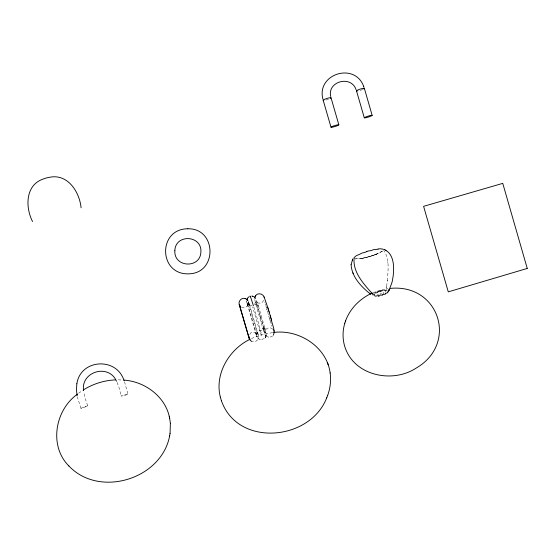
<?xml version="1.0" encoding="UTF-8"?>
<svg xmlns="http://www.w3.org/2000/svg" width="555" height="555" viewBox="0 0 555 555"><rect width="100%" height="100%" fill="white"/><g stroke="black" fill="none" stroke-linecap="round" stroke-linejoin="round"><path stroke-width="0.42" stroke-dasharray="2.77 2.08" d="M258.533 337.038L258.47 336.24M385.898 290.973L387.48 280.074M387.418 280.712C387.869 270.923 389.853 259.809 384.254 251.089M263.791 300.331L262.355 302.218L260.357 303.134L258.061 303.023L256.028 301.76L254.37 304.563M385.725 291.285L385.156 292.041M257.68 339.82L255.501 341.561L252.372 341.693M249.826 334.401C252.671 327.984 260.586 338.127 257.367 333.298L257.485 333.645L257.222 332.868M379.897 294.157L379.932 294.101A2.948 2.22 -19.7 0 1 380.043 293.949A1.179 0.86 -22 0 1 380.237 293.768L381.34 293.838M272.713 335.928L269.917 337.232L267.108 336.663M383.082 292.769L383.942 292.575M78.602 393.259L82.626 390.401M382.333 251.172L376.734 254.037M375.312 293.477L381.001 291.028L386.897 290.563A2.9 2.005 -5.4 0 1 387.355 290.674M382.298 251.165L378.579 253.24M264.353 338.606L260.989 339.604M373.515 293.463L379.509 290.938L385.108 290.355A2.844 1.644 -22.2 0 1 385.565 290.515M377.435 294.573L377.899 294.518M377.136 292.409L380.119 291.271M251.443 338.536L261.037 334.832L273.067 332.521M375.541 292.36L381.958 290.418M378.337 253.357L377.462 253.739M375.478 254.537L378.031 253.489M377.92 253.538L377.56 253.697M376.963 253.947L376.255 254.232L376.581 254.1M372.953 292.707L381.25 289.883L387.973 288.628M376.352 254.19L374.153 255.023M375.395 254.565L373.383 255.293M374.07 255.057L372.78 255.501M373.3 255.328L371.989 255.765M372.689 255.536L371.364 255.966M371.899 255.793L369.831 256.438M371.274 255.994L369.193 256.625M369.741 256.466L368.464 256.833M369.013 256.674L367.015 257.222M380.14 291.264L383.63 290.543M368.374 256.854L365.488 257.603M366.924 257.249L364.087 257.929M365.398 257.624L363.4 258.075M363.997 257.943L362.727 258.214M363.317 258.089L361.423 258.457M362.644 258.228L355.228 258.907M361.347 258.47L355.304 258.914M251.935 305.541L249.167 304.986M118.257 379.835L122.447 380.002M268.01 337.045L268.523 337.169M373.21 295.76L372.8 295.551M378.024 294.559L378.503 294.795M241.508 307.234L243.354 307.796L245.532 307.484L247.96 305.354L248.453 302.322L248.834 304.084M87.69 405.816L81.363 408.078A5.155 0.472 -20.7 0 0 81.009 408.438L87.35 406.17A5.162 0.472 -20.7 0 0 87.69 405.816L84.859 397.373L83.736 392.031M249.188 304.993L247.128 302.697L247.877 304.744M272.776 329.143L270.292 327.79L267.26 328.22L265.255 330.163L264.756 333.055L263.618 328.137M257.374 337.398L257.014 336.739M263.091 329.219L264.985 334.381M248.21 301.192L249.396 304.411M256.028 334.075L256.889 336.462M117.098 382.388L118.978 387.39L121.156 396.069M256.833 336.344L257.069 336.864M256.563 300.526L258.075 304.952M124.514 381.736L127.976 394.272M80.995 408.418L77.395 397.137M271.992 326.271L271.589 325.077M247.301 304.223L255.994 333.985M256.16 334.478L256.285 334.838M249.126 303.599L249.244 303.953M249.445 304.57L257.763 333.035M255.883 333.645L256.146 334.429M247.752 304.39L256.188 333.125M257.34 333.215L248.959 304.605M256.812 304.945L256.618 304.362C254.377 299.499 256.354 299.194 257 304.286L257.145 304.861M249.278 304.064L249.556 304.903M263.923 328.012L265.595 332.702L263.674 330.648L260.926 330.093L258.873 330.808L257.499 332.133L256.743 333.937L256.743 335.567L256.327 333.687M255.883 304.619L262.772 328.248M256.715 304.653L257.014 305.562M262.89 328.622L263.188 329.51M271.159 323.766L270.236 320.88M257.985 304.674L258.29 305.611M258.436 306.062L264.742 327.707M264.013 328.289L256.923 305.285M262.688 327.991L262.98 328.9M258.207 305.354L258.512 306.304M269.994 320.11L270.285 321.04M270.042 320.249L269.529 318.591M269.557 318.695L268.627 315.608M268.398 314.824L267.94 313.256M260.344 316.343L257.236 305.201M260.489 316.94L263.694 328.428M267.711 312.472L267.288 311.001M266.837 309.392L267.073 310.252M266.629 308.642L266.865 309.51M266.227 307.179L266.462 308.06M266.275 307.352L265.873 305.867M265.685 305.16L265.332 303.807M265.006 328.72L266.206 334.575M264.673 327.429L264.922 328.38M257.076 304.577L257.305 305.472M254.724 299.499L255.8 304.306M264.846 328.088L265.089 329.025M255.723 304.008L255.952 304.903M256.313 333.611L256.098 332.778L256.424 334.061M257.673 332.688L258.491 336.392M249.049 304.952L248.744 303.724L248.931 304.501M246.788 301.934L247.391 304.577M247.19 303.786L247.287 304.147M257.798 333.173L257.999 333.985M264.874 301.969L265.019 302.551M246.684 300.942L246.746 301.642M246.725 301.497L246.808 302.073M387.792 262.029L387.855 262.695M381.542 293.886A2.47 1.665 -18.6 0 1 381.354 293.824M328.525 99.213A4.107 0.617 -17.3 0 1 325.216 100.177M362.706 89.494A4.121 0.617 -17.6 0 1 360.056 90.423M358.239 90.881A4.121 0.617 -17.6 0 1 358.01 90.923M253.822 307.13A20.514 0.569 73.7 0 1 261.578 335.504A20.514 0.569 73.7 0 1 252.678 306.866M386.662 286.706L386.509 287.67L386.668 286.651M127.712 394.57L121.261 396.145A5.078 0.562 -14.2 0 1 121.448 395.791L127.948 394.244A5.085 0.562 -14.3 0 1 127.712 394.57M265.554 332.563L265.332 332.174L265.554 332.563"/><path stroke-width="0.83" d="M170.371 423.257L170.066 433.365M351.093 264.638C351.801 277.042 361.506 287.122 370.83 294.31M249.008 336.649L249.015 337.572L239.42 304.841L239.698 305.666M344.842 323.093C342.213 331.619 342.456 341.048 345.765 349.352C356.261 376.248 393.051 383.193 416 368.194C458.548 343.705 439.047 283.508 390.262 288.392M351.093 264.61L352.626 259.428L352.314 260.011M354.021 259.469C353.417 273.192 364.087 284.361 372.578 293.97M266.192 335.158L265.602 337.128M254.683 298.07L255.272 296.19M245.206 298.514C241.467 297.182 237.866 301.407 239.33 304.952M76.861 383.776C80.44 359.064 116.571 356.692 124.049 380.584M76.874 383.706L76.417 389.36L77.131 395.93M68.709 465.791C99.088 498.362 161.581 479.312 169.657 435.8M169.643 435.89L170.073 433.282M258.443 337.981L258.151 338.952M246.774 299.936L247.544 298.111L248.917 296.793M345.529 321.005C350.038 308.476 360.195 298.396 372.266 293.019M327.686 395.361C330.267 388.216 331.196 380.439 330.135 372.898M344.815 323.176L345.564 320.908M77.485 394.14C55.049 409.992 48.729 445.887 68.848 465.943M388.042 291.646L387.452 292.839L385.704 293.262A2.671 2.081 7.1 0 0 385.628 293.428L385.447 293.782M387.945 291.923L388 291.77M247.613 300.193L247.072 298.972M383.443 250.014L382.978 249.139L380.39 248.772A7.798 7.721 84.1 0 0 379.01 248.89L378.087 249.084M221.369 400.634C237.637 447.552 310.085 441.003 326.735 397.782M326.708 397.852L327.707 395.299M246.892 299.464L245.178 298.5M388.451 291.077L388.972 289.974M388.549 290.869L389.069 289.786C387.64 293.553 392.919 281.121 392.531 279.692C393.315 275.87 393.689 271.957 393.613 268.051C393.544 261.384 391.823 253.545 385.434 250.138L385.954 250.444L384.233 249.549L384.594 249.708M352.376 259.9L353.091 258.672M255.501 295.808C257.61 292.395 263.098 293.512 264.194 297.196M382.894 294.365L382.631 294.885A3.059 2.386 -9.1 0 1 382.534 295.038L382.513 295.087A0.985 0.784 -4.5 0 1 382.353 295.267L381.021 295.052A3.011 2.546 -9.2 0 0 380.841 294.969A1.2 0.992 -6.7 0 0 380.57 294.899L379.675 295.614A2.511 1.949 -11.6 0 1 379.537 295.787A1.068 0.846 -8.6 0 1 379.384 295.947L378.801 296.03M273.372 335.144C275.668 330.204 272.082 324.779 271.388 319.805M265.366 337.509L265.623 337.093M255.245 296.224L255.529 295.773M382.985 294.247L383.401 294.025M83.215 390.04C92.845 383.914 104.09 380.369 115.489 379.884M250.25 339.14C229.215 349.234 214.369 373.855 220.377 397.234M366.834 251.533L365.974 251.935A9.31 9.234 80.7 0 1 364.129 252.567L363.143 252.761A8.186 8.117 84.8 0 0 361.173 253.469L359.716 254.273A10.614 10.538 80.7 0 1 359.085 254.565L357.316 255.231A7.805 7.742 85.1 0 0 356.074 255.876L354 257.707L354.361 258.692M378.017 249.105L377.157 249.278A10.6 10.503 80.3 0 1 376.47 249.375L374.819 249.493A8.179 8.11 84.2 0 0 372.773 249.937L371.843 250.305A9.303 9.227 80.6 0 1 369.956 250.784L369.013 250.895A8.152 8.082 84.4 0 0 366.827 251.512M273.733 332.452C299.096 329.108 326.881 347.028 330.149 372.995M187.868 228.778C157.502 228.847 158.543 275.169 188.943 273.83C217.692 273.136 216.644 228.105 187.881 228.778M363.692 86.434C354.756 61.772 316.128 74.009 322.927 99.234M123.848 380.099C144.383 381.431 164.502 395.861 169.254 416.34M251.928 296.079L252.393 296.148M383.595 294.039L383.713 294.067A2.553 2.116 -3.5 0 1 383.956 294.115L384.448 294.31A1.228 0.964 1.6 0 0 384.643 294.365L385.225 294.164A1.838 1.408 -5.3 0 0 385.364 293.914M252.358 296.141L254.183 296.904L255.605 298.417M259.587 339.258L260.045 339.424M378.33 295.85C376.595 295.274 375.86 296.96 374.445 295.579M251.908 341.526L250.284 340.409L249.063 338.245L239.316 304.889M373.231 294.58L372.01 293.422M240.717 306.686L239.496 305.077M266.303 336.108L265.595 335.366M247.579 300.137L247.884 300.574M116.515 381.257C108.641 362.998 80.399 371.899 83.611 390.664M273.233 329.712L273.379 329.961M264.256 297.348L267.843 307.754M352.876 272.921L353.14 273.511M264.083 296.953L264.36 297.584M356.088 89.66C351.003 74.717 326.999 81.536 330.738 96.542M364.038 87.378L363.671 86.386M327.54 362.97L328.206 364.795M32.544 221.57C25.273 207.313 25.239 185.266 43.061 179.085A30.213 29.831 5.4 0 1 49.319 177.329C67.682 173.34 79.49 191.815 81.099 207.792M221.389 400.696L220.342 397.102M267.801 307.602L268.1 308.58M268.065 308.455L268.342 309.364M268.308 309.246L268.585 310.148M268.558 310.058L268.828 310.946M268.8 310.876L269.071 311.757M269.05 311.702L269.307 312.569M269.3 312.534L270.278 315.878M364.378 88.425L372.162 115.371A4.121 0.486 -17.3 0 1 366.369 117.611A4.121 0.486 -17.3 0 1 366.161 116.8A4.121 0.486 -17.3 0 1 372.162 115.371M356.518 90.909L364.295 117.82M331.03 97.798L338.855 124.84A4.107 0.493 -17 0 1 332.958 127.06A4.107 0.493 -17 0 1 332.965 126.172A4.107 0.493 -17 0 1 338.855 124.84M323.19 100.24L330.995 127.213M270.264 315.83L270.521 316.711M270.5 316.641L270.75 317.536M270.729 317.446L270.986 318.348M270.951 318.244L271.208 319.16M271.173 319.035L271.43 319.951M239.219 304.487L239.427 305.34M169.65 418.137L170.385 423.43M169.24 416.278L169.677 418.255M274.073 330.745L274.142 331.162M378.732 296.037A2.164 1.693 -4.3 0 1 378.524 295.961M374.008 294.955A1.249 0.805 -5.3 0 1 374.042 294.788M374.16 294.684A2.726 1.887 -8.2 0 1 374.313 294.434M323.849 100.386A4.107 0.617 -17.3 0 1 324.508 99.345A4.107 0.617 -17.3 0 1 329.656 97.77A4.107 0.617 -17.3 0 1 330.433 98.374M357.24 91.027A4.121 0.617 -17.6 0 1 357.76 90.028A4.121 0.617 -17.6 0 1 362.935 88.398A4.121 0.617 -17.6 0 1 363.796 88.966M250.104 296.765A20.514 0.569 73.7 0 1 253.434 305.867M174.846 250.7C173.715 267.565 200.417 268.911 200.896 251.935C202.02 235.063 175.318 233.717 174.846 250.7M527.25 268.447L448.287 291.861L423.597 206.335L502.761 183.365L527.25 268.447M248.959 337.44L249.07 337.946L248.959 337.44"/></g></svg>
